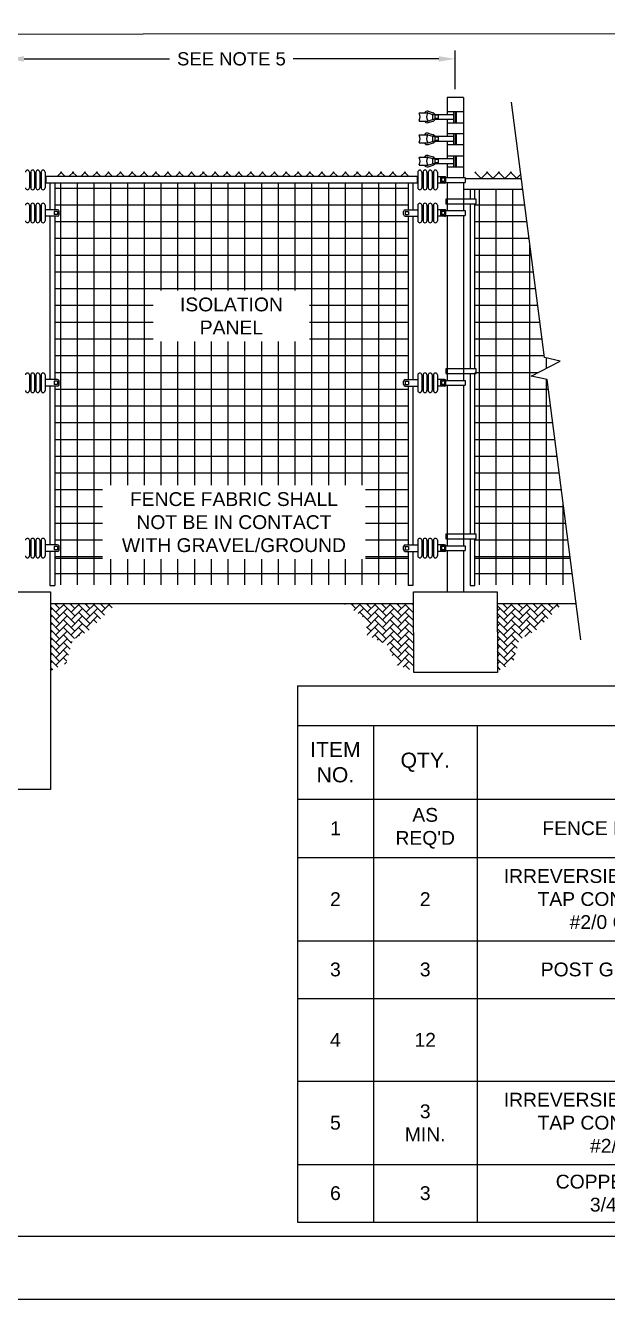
# Model space of a CAD drawing. Header units: feet. Extents: x -6 to 155, y -13 to 44.
# Drawn here: x 20.81 to 25.21, y 0 to 9.64 of the extents above; entities that cross this region are included whole.
import ezdxf

# ---------------------------------------------------------------- set-up
doc = ezdxf.new("R2010")
doc.units = ezdxf.units.FT
doc.header["$MEASUREMENT"] = 0
for name, color, linetype in [('E-DETL', 7, 'Continuous'), ('G-ANNO-DIMS', 1, 'Continuous'), ('G-ANNO-TEXT', 1, 'Continuous'), ('G-BRDR', 5, 'Continuous')]:
    doc.layers.add(name, color=color, linetype=linetype)
doc.styles.add('NEI-A', font='arial.ttf')
doc.dimstyles.new('NEI-A', dxfattribs={"dimtxt": 0.1, "dimasz": 0.125, "dimexe": 0.0625, "dimexo": 0.0625, "dimgap": 0.0625, "dimtad": 0, "dimtih": 1, "dimtoh": 1, "dimdec": 4, "dimzin": 3, "dimdsep": 46, "dimlunit": 4, "dimtxsty": 'NEI-A', "dimcen": 0, "dimadec": 0, "dimazin": 0, "dimtfac": 0.75, "dimtdec": 4, "dimtofl": 0, "dimtmove": 0, "dimatfit": 3, "dimfxl": 1, "dimfrac": 1, "dimtolj": 1, "dimtzin": 0, "dimarcsym": 0})
pattern_1 = [(0, (-3.39403, -2.7465), (0, 0.1267852), []), (90, (-3.39403, -2.7465), (-0.1267852, 8e-18), [])]
pattern_2 = [(45, (-0.81707, 10.93881), (5e-18, 0.05737644), [0.1217138, -0.04057127]), (135, (-0.788382, 10.967497), (5e-18, 0.05737644), [0.1217138, -0.04057127])]

# ---------------------------------------------------------------- blocks, each defined once
blk = doc.blocks.new('*D9')
at = {"layer": 'Defpoints', "color": 0, "transparency": 16777216}
for p in [(24.0619, 9.3878), (20.6737, 9.0964), (24.0619, 9.0964)]:
    blk.add_point(p, dxfattribs=at)
at = {"layer": 'G-ANNO-DIMS', "color": 0, "lineweight": -2, "transparency": 16777216}
for p, q in [((20.6737, 9.1589), (20.6737, 9.4503)), ((24.0619, 9.1589), (24.0619, 9.4503)), ((20.7987, 9.3878), (21.8998, 9.3878)), ((23.9369, 9.3878), (22.8358, 9.3878))]:
    blk.add_line(p, q, dxfattribs=at)
at = {"layer": 'G-ANNO-DIMS', "color": 0, "transparency": 16777216}
for points in [[(20.7987, 9.4086), (20.7987, 9.367), (20.6737, 9.3878)], [(23.9369, 9.4086), (23.9369, 9.367), (24.0619, 9.3878)]]:
    blk.add_solid(points, dxfattribs=at)
at = {"layer": 'G-ANNO-DIMS', "color": 0, "transparency": 16777216, "insert": (22.3678, 9.3878), "char_height": 0.1, "attachment_point": 5, "style": 'NEI-A'}
blk.add_mtext('\\A1;SEE NOTE 5', dxfattribs=at)
blk = doc.blocks.new('*T6')
at = {"layer": 'G-ANNO-TEXT', "color": 0, "linetype": 'ByBlock', "lineweight": -2, "transparency": 16777216}
for p, q in [((0, 0), (8.5727, 0)), ((0, 0), (0, -4.057)), ((8.5727, 0), (8.5727, -4.057)), ((0, -0.2997), (8.5727, -0.2997)), ((0.575, -0.2997), (0.575, -4.057)), ((1.3591, -0.2997), (1.3591, -4.057)), ((4.6523, -0.2997), (4.6523, -4.057)), ((4.6523, -0.5776), (8.5727, -0.5776)), ((5.9591, -0.5776), (5.9591, -4.057)), ((7.2659, -0.5776), (7.2659, -4.057)), ((0, -0.8556), (8.5727, -0.8556)), ((0, -1.2988), (8.5727, -1.2988)), ((0, -1.9278), (8.5727, -1.9278)), ((0, -2.3641), (8.5727, -2.3641)), ((0, -2.9915), (8.5727, -2.9915)), ((0, -3.6205), (8.5727, -3.6205)), ((0, -4.057), (8.5727, -4.057))]:
    blk.add_line(p, q, dxfattribs=at)
at = {"layer": 'G-ANNO-TEXT', "color": 0, "transparency": 16777216, "attachment_point": 5, "style": 'NEI-A'}
for s, insert, char_height, width in [('BILL OF MATERIALS', (4.2864, -0.1498), 0.130682, 8.447273), ('APPROVED VENDORS', (6.6125, -0.4387), 0.114373, 3.795), ('ITEM\\PNO.', (0.2875, -0.5776), 0.11437, 0.449545), ('QTY.', (0.967, -0.5776), 0.11437, 0.658636), ('DESCRIPTION', (3.0057, -0.5776), 0.114373, 3.167727), ('MFR. CAT. NO.', (5.3057, -0.7166), 0.114373, 1.241477), ('MFR. CAT. NO.', (6.6125, -0.7166), 0.114373, 1.241477), ('MFR. CAT. NO.', (7.9193, -0.7166), 0.114373, 1.241477), ("AS\\PREQ'D", (0.967, -1.0772), 0.10455, 0.71875), ("BURNDY\\P'KS26'", (5.3057, -1.0772), 0.10455, 1.241477), ("ILSCO\\P'IK-2/0'", (6.6125, -1.0772), 0.10455, 1.241477), ("BLACKBURN\\P'20H'", (7.9193, -1.0772), 0.10455, 1.241477), ('1', (0.2875, -1.0772), 0.1045, 0.509659), ('FENCE FABRIC GROUND CLAMP', (3.0057, -1.0772), 0.104545, 3.227841), ('\\A1;IRREVERSIBLE COMPRESSION GROUND\\PTAP CONNECTOR - CONNECTING\\P#2/0 CABLE TO #2/0 CABLE', (3.0057, -1.6133), 0.104545, 3.227841), ("BURNDY\\P'YGHC26C26'", (5.3057, -1.6133), 0.104545, 1.241477), ("ILSCO\\P'ELT-3'", (6.6125, -1.6133), 0.10455, 1.241477), ("BLACKBURN\\P'CTP250250'", (7.9193, -1.6133), 0.104545, 1.241477), ('2', (0.2875, -1.6133), 0.1045, 0.509659), ('2', (0.967, -1.6133), 0.1045, 0.71875), ("BURNDY\\P'GAR' SERIES", (5.3057, -2.146), 0.104545, 1.241477), ("ILSCO\\P'GUB' SERIES", (6.6125, -2.146), 0.104545, 1.241477), ("O-Z GEDNEY\\P'CG' SERIES", (7.9193, -2.146), 0.104545, 1.241477), ('3', (0.2875, -2.146), 0.1045, 0.509659), ('3', (0.967, -2.146), 0.1045, 0.71875), ('POST GROUNDING CONNECTOR', (3.0057, -2.146), 0.104545, 3.227841), ("CROSSLINK TECH. INC\\P'90-171'", (6.6125, -2.6778), 0.104545, 1.241477), ("BEL PRODUCTS INC. '5350-A6'", (5.3057, -2.6778), 0.104545, 1.241477), ("ERIFLEX\\P'559698'", (7.9193, -2.6778), 0.10455, 1.241477), ('4', (0.2875, -2.6778), 0.1045, 0.509659), ('12', (0.967, -2.6778), 0.10455, 0.71875), ('INSULATOR', (3.0057, -2.6778), 0.10455, 3.227841), ('\\A1;IRREVERSIBLE COMPRESSION GROUND\\PTAP CONNECTOR - CONNECTING\\P#2/0 TO GROUND ROD', (3.0057, -3.306), 0.104545, 3.227841), ('3\\PMIN.', (0.967, -3.306), 0.10455, 0.71875), ("BURNDY\\P'YGLR29C34'", (5.3057, -3.306), 0.104545, 1.241477), ("ILSCO\\P'GRC-75'", (6.6125, -3.306), 0.10455, 1.241477), ("BLACKBURN\\P'54875LR34'", (7.9193, -3.306), 0.104545, 1.241477), ('5', (0.2875, -3.306), 0.1045, 0.509659), ('\\A1;COPPER CLAD GROUND ROD \\P3/4" DIA. X 10\'-0" LONG', (3.0057, -3.8387), 0.104545, 3.227841), ("ERITECH\\P'613400'", (5.3057, -3.8387), 0.10455, 1.241477), ("HARGER\\P'3410'", (6.6125, -3.8387), 0.10455, 1.241477), ("BLACKBURN\\P'7510'", (7.9193, -3.8387), 0.10455, 1.241477), ('6', (0.2875, -3.8387), 0.1045, 0.509659), ('3', (0.967, -3.8387), 0.1045, 0.71875)]:
    blk.add_mtext(s, dxfattribs=dict(at, insert=insert, char_height=char_height, width=width))

msp = doc.modelspace()

# ---------------------------------------------------------------- hatches: boundary and pattern name
at = {"layer": 'E-DETL', "linetype": 'Continuous'}
h = msp.add_hatch(dxfattribs=at)
h.set_pattern_fill('ANSI37', color=9, scale=0.507141)
h.set_pattern_definition([(45, (10.724586, 41.29626), (-0.04482534, 0.04482534), []), (135, (10.724586, 41.29626), (-0.04482534, -0.04482534), [])])
h.paths.add_polyline_path([(21.03087, 8.49789), (23.70469, 8.49789), (23.70469, 8.53422), (21.03087, 8.53422)])
h = msp.add_hatch(dxfattribs=at)
h.set_pattern_fill('ANSI37', color=9, scale=0.507141)
h.set_pattern_definition([(45, (17.26487, 41.29626), (-0.04482534, 0.04482534), []), (135, (17.26487, 41.29626), (-0.04482534, -0.04482534), [])])
h.paths.add_polyline_path([(24.55514, 8.53422), (24.56163, 8.48379), (24.2111, 8.48379), (24.2111, 8.53422)])
h = msp.add_hatch(dxfattribs=at)
h.set_pattern_fill('NET', color=9, scale=1.014282)
h.set_pattern_definition(pattern_1)
edge = h.paths.add_edge_path()
edge.add_line((23.70469, 8.19699), (23.68356, 8.19699))
edge.add_arc((23.68356, 8.20931), 0.01232, 180, 270, ccw=False)
edge.add_line((23.67124, 8.20931), (23.67124, 8.23394))
edge.add_arc((23.68356, 8.23394), 0.01232, 90, 180, ccw=False)
edge.add_line((23.68356, 8.24626), (23.70469, 8.24626))
edge.add_line((23.70469, 8.24626), (23.70469, 8.44862))
edge.add_line((23.70469, 8.44862), (21.03087, 8.44862))
edge.add_line((21.03087, 8.44862), (21.03087, 8.24626))
edge.add_line((21.03087, 8.24626), (21.05201, 8.24626))
edge.add_arc((21.05201, 8.23394), 0.01232, 0, 90, ccw=False)
edge.add_line((21.06432, 8.23394), (21.06432, 8.20931))
edge.add_arc((21.05201, 8.20931), 0.01232, -90, 0, ccw=False)
edge.add_line((21.05201, 8.19699), (21.03087, 8.19699))
edge.add_line((21.03087, 8.19699), (21.03087, 5.40713))
edge.add_line((21.03087, 5.40713), (23.70469, 5.40713))
edge.add_line((23.70469, 5.40713), (23.70469, 5.66128))
edge.add_line((23.70469, 5.66128), (23.68356, 5.66128))
edge.add_arc((23.68356, 5.67359), 0.01232, 180, 270, ccw=False)
edge.add_line((23.67124, 5.67359), (23.67124, 5.69822))
edge.add_arc((23.68356, 5.69822), 0.01232, 90, 180, ccw=False)
edge.add_line((23.68356, 5.71054), (23.70469, 5.71054))
edge.add_line((23.70469, 5.71054), (23.70469, 6.91235))
edge.add_line((23.70469, 6.91235), (23.68356, 6.91235))
edge.add_arc((23.68356, 6.92467), 0.01232, 180, 270, ccw=False)
edge.add_line((23.67124, 6.92467), (23.67124, 6.9493))
edge.add_arc((23.68356, 6.9493), 0.01232, 90, 180, ccw=False)
edge.add_line((23.68356, 6.96162), (23.70469, 6.96162))
edge.add_line((23.70469, 6.96162), (23.70469, 8.19699))
h = msp.add_hatch(dxfattribs=at)
h.set_pattern_fill('NET', color=9, scale=1.014282)
h.set_pattern_definition(pattern_1)
h.paths.add_polyline_path([(24.75777, 6.96097), (24.95791, 5.40713), (24.2111, 5.40713), (24.2111, 5.7551), (24.22124, 5.7551), (24.22124, 5.79205), (24.2111, 5.79205), (24.2111, 8.28531), (24.22124, 8.28531), (24.22124, 8.32225), (24.2111, 8.32225), (24.2111, 8.39926), (24.57252, 8.39926), (24.73618, 7.12863), (24.85674, 7.10155), (24.63721, 6.98805)])
h = msp.add_hatch(dxfattribs=at)
h.set_pattern_fill('AR-HBONE', color=9, scale=0.010143)
h.set_pattern_definition([(45, (2.56387, 10.93881), (5e-18, 0.05737644), [0.1217138, -0.04057127]), (135, (2.592557, 10.967497), (5e-18, 0.05737644), [0.1217138, -0.04057127])])
h.paths.add_polyline_path([(20.99788, 5.26543), (21.49482, 5.26543), (21.2868, 5.06105), (21.16545, 4.99274), (21.11814, 4.81385), (20.99788, 4.75767)])
h = msp.add_hatch(dxfattribs=at)
h.set_pattern_fill('AR-HBONE', color=9, scale=0.010143)
h.set_pattern_definition(pattern_2)
h.paths.add_polyline_path([(23.22216, 5.26543), (23.7449, 5.26543), (23.7449, 4.75568), (23.62273, 4.80159), (23.545, 4.95422), (23.396, 5.02866), (23.38606, 5.14778)])
h = msp.add_hatch(dxfattribs=at)
h.set_pattern_fill('AR-HBONE', color=9, scale=0.010143)
h.set_pattern_definition(pattern_2)
h.paths.add_polyline_path([(24.37882, 5.26543), (24.87576, 5.26543), (24.66774, 5.06105), (24.54639, 4.99274), (24.49908, 4.81385), (24.37882, 4.75767)])

# ---------------------------------------------------------------- linework, layer by layer
msp.add_line((24.00028, 5.35642), (24.12344, 5.35642))
at = {"flags": 128}
msp.add_lwpolyline([(24.12344, 9.09643), (24.00028, 9.09643)], dxfattribs=at)
for points in [[(24.2111, 8.32776), (24.2111, 8.39926), (24.17415, 8.39926), (24.17415, 8.32776)], [(24.17415, 8.29081), (24.17415, 7.04312)], [(24.2111, 7.04312), (24.2111, 8.29081)], [(24.17415, 7.00617), (24.17415, 5.79205)], [(24.2111, 5.79205), (24.2111, 7.00617)], [(24.17415, 5.7551), (24.17415, 5.40298), (24.2111, 5.40298), (24.2111, 5.7551)]]:
    msp.add_lwpolyline(points)
at = {"layer": 'Defpoints', "color": 5}
msp.add_lwpolyline([(0, 21.43182), (32.40909, 21.43182), (32.40909, 0), (0, 0)], close=True, dxfattribs=at)
at = {"layer": 'E-DETL', "color": 7, "linetype": 'Continuous'}
for p, q in [((24.00028, 9.09643), (24.00028, 8.9658)), ((24.12344, 9.09643), (24.12344, 8.49049)), ((24.00028, 8.93148), (24.00028, 8.80023)), ((24.00028, 8.76592), (24.00028, 8.6316)), ((24.00028, 8.59728), (24.00028, 8.49049)), ((23.77859, 8.49789), (20.95697, 8.49789)), ((23.77859, 8.44862), (20.95697, 8.44862)), ((20.99392, 8.44862), (20.99392, 8.24626)), ((21.03087, 8.44862), (21.03087, 8.24626)), ((23.70469, 8.44862), (23.70469, 8.24626)), ((23.74164, 8.44862), (23.74164, 8.24626)), ((24.00028, 8.45354), (24.00028, 8.2401)), ((24.12344, 8.45354), (24.12344, 8.2401)), ((20.99392, 8.19699), (20.99392, 6.96162)), ((21.03087, 8.19699), (21.03087, 6.96162)), ((23.70469, 8.19699), (23.70469, 6.96162)), ((23.74164, 8.19699), (23.74164, 6.96162)), ((24.00028, 8.20315), (24.00028, 6.95546)), ((24.12344, 8.20315), (24.12344, 6.95546)), ((20.99392, 6.91235), (20.99392, 5.71054)), ((21.03087, 6.91273), (21.03087, 5.71016)), ((23.70469, 6.91273), (23.70469, 5.71054)), ((23.74164, 6.91235), (23.74164, 5.71054)), ((24.00028, 6.91851), (24.00028, 5.70438)), ((24.12344, 6.91851), (24.12344, 5.70438)), ((20.99392, 5.66128), (20.99392, 5.40298)), ((21.03087, 5.66165), (21.03087, 5.40298)), ((23.70469, 5.66165), (23.70469, 5.40298)), ((23.74164, 5.66128), (23.74164, 5.40298)), ((24.00028, 5.66743), (24.00028, 5.35642)), ((24.12344, 5.66743), (24.12344, 5.35642)), ((20.99392, 5.40298), (21.03087, 5.40298)), ((23.74164, 5.40298), (23.70469, 5.40298))]:
    msp.add_line(p, q, dxfattribs=at)
at = {"layer": 'E-DETL', "color": 4, "linetype": 'Continuous'}
for p, q in [((23.78985, 8.97943), (23.78985, 8.97327)), ((23.78985, 8.97943), (23.85143, 8.97943)), ((23.85143, 8.97943), (23.85143, 8.97327)), ((23.85306, 8.97948), (23.89029, 8.96825)), ((23.85662, 8.99128), (23.89384, 8.98004)), ((24.00068, 8.98901), (24.12344, 8.98901)), ((24.04965, 8.98901), (24.04965, 8.90485)), ((24.05988, 8.98901), (24.05988, 8.90514)), ((24.06843, 8.98901), (24.06843, 8.90485)), ((23.78985, 8.92401), (23.78985, 8.91785)), ((23.78985, 8.91785), (23.85143, 8.91785)), ((23.85143, 8.92401), (23.85143, 8.91785)), ((23.85306, 8.9178), (23.89029, 8.92903)), ((23.85662, 8.906), (23.89384, 8.91724)), ((23.89003, 8.9658), (23.89003, 8.93148)), ((24.04965, 8.9658), (23.89003, 8.9658)), ((23.89003, 8.93148), (24.04965, 8.93148)), ((23.90719, 8.96096), (23.90719, 8.93632)), ((23.93183, 8.96096), (23.90719, 8.96096)), ((23.93183, 8.93632), (23.90719, 8.93632)), ((23.93183, 8.96096), (23.93183, 8.93632)), ((24.00068, 8.90485), (24.12344, 8.90485)), ((23.78985, 8.81387), (23.78985, 8.80771)), ((23.78985, 8.81387), (23.85143, 8.81387)), ((23.85143, 8.81387), (23.85143, 8.80771)), ((23.85306, 8.81392), (23.89029, 8.80269)), ((23.85662, 8.82571), (23.89384, 8.81448)), ((23.89003, 8.80023), (23.89003, 8.76592)), ((24.04965, 8.80023), (23.89003, 8.80023)), ((23.90719, 8.79539), (23.90719, 8.77076)), ((23.93183, 8.79539), (23.90719, 8.79539)), ((23.93183, 8.79539), (23.93183, 8.77076)), ((24.00068, 8.82345), (24.12344, 8.82345)), ((24.04965, 8.82345), (24.04965, 8.73928)), ((24.05988, 8.82345), (24.05988, 8.73958)), ((24.06843, 8.82345), (24.06843, 8.73928)), ((23.78985, 8.75844), (23.78985, 8.75229)), ((23.78985, 8.75229), (23.85143, 8.75229)), ((23.85143, 8.75844), (23.85143, 8.75229)), ((23.85306, 8.75223), (23.89029, 8.76346)), ((23.85662, 8.74044), (23.89384, 8.75167)), ((23.89003, 8.76592), (24.04965, 8.76592)), ((23.93183, 8.77076), (23.90719, 8.77076)), ((24.00068, 8.73928), (24.12344, 8.73928)), ((23.78985, 8.64523), (23.78985, 8.63907)), ((23.78985, 8.64523), (23.85143, 8.64523)), ((23.78985, 8.58981), (23.78985, 8.58365)), ((23.78985, 8.58365), (23.85143, 8.58365)), ((23.85143, 8.64523), (23.85143, 8.63907)), ((23.85143, 8.58981), (23.85143, 8.58365)), ((23.85306, 8.64528), (23.89029, 8.63405)), ((23.85306, 8.5836), (23.89029, 8.59483)), ((23.85662, 8.65707), (23.89384, 8.64584)), ((23.85662, 8.5718), (23.89384, 8.58304)), ((23.89003, 8.6316), (23.89003, 8.59728)), ((24.04965, 8.6316), (23.89003, 8.6316)), ((23.89003, 8.59728), (24.04965, 8.59728)), ((23.90719, 8.62676), (23.90719, 8.60212)), ((23.93183, 8.62676), (23.90719, 8.62676)), ((23.93183, 8.60212), (23.90719, 8.60212)), ((23.93183, 8.62676), (23.93183, 8.60212)), ((24.00068, 8.65481), (24.12344, 8.65481)), ((24.04965, 8.65481), (24.04965, 8.57065)), ((24.05988, 8.65481), (24.05988, 8.57094)), ((24.06843, 8.65481), (24.06843, 8.57065)), ((20.83874, 8.53113), (20.83874, 8.41289)), ((20.84859, 8.53113), (20.84859, 8.41289)), ((20.87815, 8.53113), (20.87815, 8.41289)), ((20.888, 8.53113), (20.888, 8.41289)), ((20.91756, 8.53113), (20.91756, 8.41289)), ((20.92741, 8.53113), (20.92741, 8.41289)), ((20.95697, 8.53113), (20.95697, 8.41289)), ((20.96395, 8.49789), (20.96395, 8.44862)), ((23.77315, 8.49789), (23.77315, 8.44862)), ((23.77315, 8.49664), (23.77859, 8.49664)), ((23.77859, 8.53113), (23.77859, 8.41289)), ((23.80815, 8.53113), (23.80815, 8.41289)), ((23.818, 8.53113), (23.818, 8.41289)), ((23.84756, 8.53113), (23.84756, 8.41289)), ((23.85741, 8.53113), (23.85741, 8.41289)), ((23.88697, 8.53113), (23.88697, 8.41289)), ((23.89682, 8.53113), (23.89682, 8.41289)), ((23.92638, 8.53113), (23.92638, 8.41289)), ((23.9814, 8.49664), (23.92638, 8.49664)), ((23.95061, 8.49049), (23.95061, 8.45354)), ((23.95061, 8.49049), (24.13576, 8.49049)), ((23.95677, 8.48433), (23.95677, 8.4597)), ((23.9814, 8.48433), (23.95677, 8.48433)), ((23.9814, 8.48433), (23.9814, 8.4597)), ((23.98756, 8.49049), (23.98756, 8.45354)), ((23.98796, 8.49049), (23.98796, 8.45354)), ((24.00068, 8.57065), (24.12344, 8.57065)), ((24.13576, 8.49049), (24.13576, 8.45354)), ((24.13616, 8.49049), (24.13616, 8.45354)), ((20.96395, 8.45006), (20.95697, 8.45006)), ((23.77315, 8.44967), (23.77859, 8.44967)), ((23.9814, 8.44738), (23.92638, 8.44738)), ((23.95061, 8.45354), (24.13576, 8.45354)), ((23.9814, 8.4597), (23.95677, 8.4597)), ((20.83874, 8.28074), (20.83874, 8.16251)), ((20.84859, 8.28074), (20.84859, 8.16251)), ((20.87815, 8.28074), (20.87815, 8.16251)), ((20.888, 8.28074), (20.888, 8.16251)), ((20.91756, 8.28074), (20.91756, 8.16251)), ((20.92741, 8.28074), (20.92741, 8.16251)), ((20.95697, 8.28074), (20.95697, 8.16251)), ((21.05201, 8.24626), (20.95697, 8.24626)), ((21.05201, 8.19699), (20.95697, 8.19699)), ((21.05201, 8.23394), (21.02737, 8.23394)), ((21.02737, 8.23394), (21.02737, 8.20931)), ((21.05201, 8.20931), (21.02737, 8.20931)), ((21.05201, 8.23394), (21.05201, 8.20931)), ((21.06432, 8.20931), (21.06432, 8.23394)), ((23.67124, 8.20931), (23.67124, 8.23394)), ((23.68356, 8.24626), (23.77859, 8.24626)), ((23.68356, 8.23394), (23.70819, 8.23394)), ((23.68356, 8.23394), (23.68356, 8.20931)), ((23.68356, 8.20931), (23.70819, 8.20931)), ((23.68356, 8.19699), (23.77859, 8.19699)), ((23.70819, 8.23394), (23.70819, 8.20931)), ((23.77859, 8.28074), (23.77859, 8.16251)), ((23.80815, 8.28074), (23.80815, 8.16251)), ((23.818, 8.28074), (23.818, 8.16251)), ((23.84756, 8.28074), (23.84756, 8.16251)), ((23.85741, 8.28074), (23.85741, 8.16251)), ((23.88697, 8.28074), (23.88697, 8.16251)), ((23.89682, 8.28074), (23.89682, 8.16251)), ((23.92638, 8.28074), (23.92638, 8.16251)), ((23.9814, 8.24626), (23.92638, 8.24626)), ((23.9814, 8.19699), (23.92638, 8.19699)), ((23.95061, 8.2401), (23.95061, 8.20315)), ((23.95061, 8.2401), (24.13576, 8.2401)), ((23.95061, 8.20315), (24.13576, 8.20315)), ((23.95677, 8.23394), (23.95677, 8.20931)), ((23.9814, 8.23394), (23.95677, 8.23394)), ((23.9814, 8.20931), (23.95677, 8.20931)), ((23.9814, 8.23394), (23.9814, 8.20931)), ((23.98756, 8.2401), (23.98756, 8.20315)), ((24.13576, 8.2401), (24.13576, 8.20315)), ((20.83874, 6.9961), (20.83874, 6.87787)), ((20.84859, 6.9961), (20.84859, 6.87787)), ((20.87815, 6.9961), (20.87815, 6.87787)), ((20.888, 6.9961), (20.888, 6.87787)), ((20.91756, 6.9961), (20.91756, 6.87787)), ((20.92741, 6.9961), (20.92741, 6.87787)), ((20.95697, 6.9961), (20.95697, 6.87787)), ((21.05201, 6.96162), (20.95697, 6.96162)), ((21.05201, 6.9493), (21.02737, 6.9493)), ((21.02737, 6.9493), (21.02737, 6.92467)), ((21.05201, 6.9493), (21.05201, 6.92467)), ((21.06432, 6.92467), (21.06432, 6.9493)), ((23.67124, 6.92467), (23.67124, 6.9493)), ((23.68356, 6.96162), (23.77859, 6.96162)), ((23.68356, 6.9493), (23.70819, 6.9493)), ((23.68356, 6.9493), (23.68356, 6.92467)), ((23.70819, 6.9493), (23.70819, 6.92467)), ((23.77859, 6.9961), (23.77859, 6.87787)), ((23.80815, 6.9961), (23.80815, 6.87787)), ((23.818, 6.9961), (23.818, 6.87787)), ((23.84756, 6.9961), (23.84756, 6.87787)), ((23.85741, 6.9961), (23.85741, 6.87787)), ((23.88697, 6.9961), (23.88697, 6.87787)), ((23.89682, 6.9961), (23.89682, 6.87787)), ((23.92638, 6.9961), (23.92638, 6.87787)), ((23.9814, 6.96162), (23.92638, 6.96162)), ((23.95061, 6.95546), (23.95061, 6.91851)), ((23.95061, 6.95546), (24.13576, 6.95546)), ((23.95677, 6.9493), (23.95677, 6.92467)), ((23.9814, 6.9493), (23.95677, 6.9493)), ((23.9814, 6.9493), (23.9814, 6.92467)), ((23.98756, 6.95546), (23.98756, 6.91851)), ((24.13576, 6.95546), (24.13576, 6.91851)), ((21.05201, 6.91235), (20.95697, 6.91235)), ((21.05201, 6.92467), (21.02737, 6.92467)), ((23.68356, 6.92467), (23.70819, 6.92467)), ((23.68356, 6.91235), (23.77859, 6.91235)), ((23.9814, 6.91235), (23.92638, 6.91235)), ((23.95061, 6.91851), (24.13576, 6.91851)), ((23.9814, 6.92467), (23.95677, 6.92467)), ((20.83874, 5.74503), (20.83874, 5.62679)), ((20.84859, 5.74503), (20.84859, 5.62679)), ((20.87815, 5.74503), (20.87815, 5.62679)), ((20.888, 5.74503), (20.888, 5.62679)), ((20.91756, 5.74503), (20.91756, 5.62679)), ((20.92741, 5.74503), (20.92741, 5.62679)), ((20.95697, 5.74503), (20.95697, 5.62679)), ((21.05201, 5.71054), (20.95697, 5.71054)), ((21.05201, 5.69822), (21.02737, 5.69822)), ((21.02737, 5.69822), (21.02737, 5.67359)), ((21.05201, 5.69822), (21.05201, 5.67359)), ((21.06432, 5.67359), (21.06432, 5.69822)), ((23.67124, 5.67359), (23.67124, 5.69822)), ((23.68356, 5.71054), (23.77859, 5.71054)), ((23.68356, 5.69822), (23.70819, 5.69822)), ((23.68356, 5.69822), (23.68356, 5.67359)), ((23.70819, 5.69822), (23.70819, 5.67359)), ((23.77859, 5.74503), (23.77859, 5.62679)), ((23.80815, 5.74503), (23.80815, 5.62679)), ((23.818, 5.74503), (23.818, 5.62679)), ((23.84756, 5.74503), (23.84756, 5.62679)), ((23.85741, 5.74503), (23.85741, 5.62679)), ((23.88697, 5.74503), (23.88697, 5.62679)), ((23.89682, 5.74503), (23.89682, 5.62679)), ((23.92638, 5.74503), (23.92638, 5.62679)), ((23.9814, 5.71054), (23.92638, 5.71054)), ((23.95061, 5.70438), (24.13576, 5.70438)), ((23.95061, 5.70438), (23.95061, 5.66743)), ((23.9814, 5.69822), (23.95677, 5.69822)), ((23.95677, 5.69822), (23.95677, 5.67359)), ((23.9814, 5.69822), (23.9814, 5.67359)), ((23.98756, 5.70438), (23.98756, 5.66743)), ((24.13576, 5.70438), (24.13576, 5.66743)), ((21.05201, 5.66128), (20.95697, 5.66128)), ((21.05201, 5.67359), (21.02737, 5.67359)), ((23.68356, 5.67359), (23.70819, 5.67359)), ((23.68356, 5.66128), (23.77859, 5.66128)), ((23.9814, 5.66128), (23.92638, 5.66128)), ((23.95061, 5.66743), (24.13576, 5.66743)), ((23.9814, 5.67359), (23.95677, 5.67359)), ((24.00028, 5.66743), (24.00028, 5.64838)), ((24.12344, 5.66743), (24.12344, 5.64838))]:
    msp.add_line(p, q, dxfattribs=at)
at = {"layer": 'E-DETL', "color": 6, "linetype": 'Continuous'}
msp.add_lwpolyline([(25.01138, 4.99196), (24.75777, 6.96097), (24.63721, 6.98805), (24.85674, 7.10155), (24.73618, 7.12863), (24.48746, 9.05969)], dxfattribs=at)
at = {"layer": 'E-DETL', "color": 7, "linetype": 'Continuous'}
for points in [[(24.57252, 8.39926), (24.12344, 8.39926)], [(24.13616, 8.48379), (24.56163, 8.48379)], [(23.70469, 5.60816), (21.03087, 5.60816)], [(24.93201, 5.60816), (24.2111, 5.60816)]]:
    msp.add_lwpolyline(points, dxfattribs=at)
at = {"layer": 'E-DETL', "color": 4, "linetype": 'Continuous'}
for points in [[(23.99014, 8.29081), (24.22124, 8.29081), (24.22124, 8.32776), (23.99014, 8.32776)], [(23.99014, 7.00617), (24.22124, 7.00617), (24.22124, 7.04312), (23.99014, 7.04312)], [(23.99014, 5.7551), (24.22124, 5.7551), (24.22124, 5.79205), (23.99014, 5.79205)]]:
    msp.add_lwpolyline(points, close=True, dxfattribs=at)
at = {"layer": 'E-DETL', "color": 7, "linetype": 'Continuous'}
for points in [[(20.99788, 3.85914), (20.36396, 3.85914), (20.36396, 5.35642), (20.99788, 5.35642)], [(24.38116, 4.74548), (23.74723, 4.74548), (23.7449, 5.35642), (24.37882, 5.35642)]]:
    msp.add_lwpolyline(points, close=True, dxfattribs=at)
at = {"layer": 'E-DETL', "color": 4, "linetype": 'Continuous'}
for points in [[(23.7449, 5.26543), (20.99788, 5.26543)], [(24.97616, 5.26543), (24.37882, 5.26543)]]:
    msp.add_lwpolyline(points, dxfattribs=at)
for centre, radius, start, end in [((23.74439, 8.94864), 0.05171, 331.552993, 28.447007), ((23.8495, 8.96769), 0.02463, 73.212138, 151.543049), ((23.8969, 8.94864), 0.05171, 151.552993, 208.447007), ((23.8495, 8.96769), 0.01232, 73.212138, 107.636724), ((23.88673, 8.95646), 0.01232, 49.300387, 73.212138), ((23.88673, 8.95646), 0.02463, 22.276049, 73.212138), ((23.8495, 8.92959), 0.02463, 208.456951, 286.787862), ((23.8495, 8.92959), 0.01232, 252.363276, 286.787862), ((23.88673, 8.94082), 0.01232, 286.787862, 310.699613), ((23.88673, 8.94082), 0.02463, 286.787862, 337.723951), ((23.74439, 8.78308), 0.05171, 331.552993, 28.447007), ((23.8495, 8.80213), 0.02463, 73.212138, 151.543049), ((23.8969, 8.78308), 0.05171, 151.552993, 208.447007), ((23.8495, 8.80213), 0.01232, 73.212138, 107.636724), ((23.88673, 8.7909), 0.01232, 49.300387, 73.212138), ((23.88673, 8.7909), 0.02463, 22.276049, 73.212138), ((23.8495, 8.76402), 0.02463, 208.456951, 286.787862), ((23.8495, 8.76402), 0.01232, 252.363276, 286.787862), ((23.88673, 8.77525), 0.01232, 286.787862, 310.699613), ((23.88673, 8.77525), 0.02463, 286.787862, 337.723951), ((23.74439, 8.61444), 0.05171, 331.552993, 28.447007), ((23.8495, 8.63349), 0.02463, 73.212138, 151.543049), ((23.8495, 8.59539), 0.02463, 208.456951, 286.787862), ((23.8969, 8.61444), 0.05171, 151.552993, 208.447007), ((23.8495, 8.63349), 0.01232, 73.212138, 107.636724), ((23.8495, 8.59539), 0.01232, 252.363276, 286.787862), ((23.88673, 8.62226), 0.01232, 49.300387, 73.212138), ((23.88673, 8.60662), 0.01232, 286.787862, 310.699613), ((23.88673, 8.62226), 0.02463, 22.276049, 73.212138), ((23.88673, 8.60662), 0.02463, 286.787862, 337.723951), ((20.82396, 8.53113), 0.01478, 0, 180), ((20.84366, 8.53113), 0.00493, 180, 0), ((20.86337, 8.53113), 0.01478, 0, 180), ((20.88308, 8.53113), 0.00493, 180, 0), ((20.90278, 8.53113), 0.01478, 0, 180), ((20.92249, 8.53113), 0.00493, 180, 0), ((20.94219, 8.53113), 0.01478, 0, 180), ((23.79337, 8.53113), 0.01478, 0, 180), ((23.81307, 8.53113), 0.00493, 180, 0), ((23.83278, 8.53113), 0.01478, 0, 180), ((23.85249, 8.53113), 0.00493, 180, 0), ((23.87219, 8.53113), 0.01478, 0, 180), ((23.8919, 8.53113), 0.00493, 180, 0), ((23.9116, 8.53113), 0.01478, 0, 180), ((23.9814, 8.48433), 0.01232, 30, 90), ((20.82396, 8.41289), 0.01478, 180, 0), ((20.84366, 8.41289), 0.00493, 0, 180), ((20.86337, 8.41289), 0.01478, 180, 0), ((20.88308, 8.41289), 0.00493, 0, 180), ((20.90278, 8.41289), 0.01478, 180, 0), ((20.92249, 8.41289), 0.00493, 0, 180), ((20.94219, 8.41289), 0.01478, 180, 0), ((23.79337, 8.41289), 0.01478, 180, 0), ((23.81307, 8.41289), 0.00493, 0, 180), ((23.83278, 8.41289), 0.01478, 180, 0), ((23.85249, 8.41289), 0.00493, 0, 180), ((23.87219, 8.41289), 0.01478, 180, 0), ((23.8919, 8.41289), 0.00493, 0, 180), ((23.9116, 8.41289), 0.01478, 180, 0), ((23.9814, 8.4597), 0.01232, 270, 330), ((20.82396, 8.28074), 0.01478, 0, 180), ((20.86337, 8.28074), 0.01478, 0, 180), ((20.90278, 8.28074), 0.01478, 0, 180), ((20.94219, 8.28074), 0.01478, 0, 180), ((23.79337, 8.28074), 0.01478, 0, 180), ((23.83278, 8.28074), 0.01478, 0, 180), ((23.87219, 8.28074), 0.01478, 0, 180), ((23.9116, 8.28074), 0.01478, 0, 180), ((20.84366, 8.28074), 0.00493, 180, 0), ((20.88308, 8.28074), 0.00493, 180, 0), ((20.92249, 8.28074), 0.00493, 180, 0), ((21.05201, 8.23394), 0.01232, 0, 90), ((21.05201, 8.20931), 0.01232, 270, 0), ((23.68356, 8.23394), 0.01232, 90, 180), ((23.68356, 8.20931), 0.01232, 180, 270), ((23.81307, 8.28074), 0.00493, 180, 0), ((23.85249, 8.28074), 0.00493, 180, 0), ((23.8919, 8.28074), 0.00493, 180, 0), ((23.9814, 8.23394), 0.01232, 30, 90), ((23.9814, 8.20931), 0.01232, 270, 330), ((20.82396, 8.16251), 0.01478, 180, 0), ((20.84366, 8.16251), 0.00493, 0, 180), ((20.86337, 8.16251), 0.01478, 180, 0), ((20.88308, 8.16251), 0.00493, 0, 180), ((20.90278, 8.16251), 0.01478, 180, 0), ((20.92249, 8.16251), 0.00493, 0, 180), ((20.94219, 8.16251), 0.01478, 180, 0), ((23.79337, 8.16251), 0.01478, 180, 0), ((23.81307, 8.16251), 0.00493, 0, 180), ((23.83278, 8.16251), 0.01478, 180, 0), ((23.85249, 8.16251), 0.00493, 0, 180), ((23.87219, 8.16251), 0.01478, 180, 0), ((23.8919, 8.16251), 0.00493, 0, 180), ((23.9116, 8.16251), 0.01478, 180, 0), ((20.82396, 6.9961), 0.01478, 0, 180), ((20.84366, 6.9961), 0.00493, 180, 0), ((20.86337, 6.9961), 0.01478, 0, 180), ((20.88308, 6.9961), 0.00493, 180, 0), ((20.90278, 6.9961), 0.01478, 0, 180), ((20.92249, 6.9961), 0.00493, 180, 0), ((20.94219, 6.9961), 0.01478, 0, 180), ((21.05201, 6.9493), 0.01232, 0, 90), ((23.68356, 6.9493), 0.01232, 90, 180), ((23.79337, 6.9961), 0.01478, 0, 180), ((23.81307, 6.9961), 0.00493, 180, 0), ((23.83278, 6.9961), 0.01478, 0, 180), ((23.85249, 6.9961), 0.00493, 180, 0), ((23.87219, 6.9961), 0.01478, 0, 180), ((23.8919, 6.9961), 0.00493, 180, 0), ((23.9116, 6.9961), 0.01478, 0, 180), ((23.9814, 6.9493), 0.01232, 30, 90), ((20.82396, 6.87787), 0.01478, 180, 0), ((20.84366, 6.87787), 0.00493, 0, 180), ((20.86337, 6.87787), 0.01478, 180, 0), ((20.88308, 6.87787), 0.00493, 0, 180), ((20.90278, 6.87787), 0.01478, 180, 0), ((20.92249, 6.87787), 0.00493, 0, 180), ((20.94219, 6.87787), 0.01478, 180, 0), ((21.05201, 6.92467), 0.01232, 270, 0), ((23.68356, 6.92467), 0.01232, 180, 270), ((23.79337, 6.87787), 0.01478, 180, 0), ((23.81307, 6.87787), 0.00493, 0, 180), ((23.83278, 6.87787), 0.01478, 180, 0), ((23.85249, 6.87787), 0.00493, 0, 180), ((23.87219, 6.87787), 0.01478, 180, 0), ((23.8919, 6.87787), 0.00493, 0, 180), ((23.9116, 6.87787), 0.01478, 180, 0), ((23.9814, 6.92467), 0.01232, 270, 330), ((20.82396, 5.74503), 0.01478, 0, 180), ((20.84366, 5.74503), 0.00493, 180, 0), ((20.86337, 5.74503), 0.01478, 0, 180), ((20.88308, 5.74503), 0.00493, 180, 0), ((20.90278, 5.74503), 0.01478, 0, 180), ((20.92249, 5.74503), 0.00493, 180, 0), ((20.94219, 5.74503), 0.01478, 0, 180), ((21.05201, 5.69822), 0.01232, 0, 90), ((23.68356, 5.69822), 0.01232, 90, 180), ((23.79337, 5.74503), 0.01478, 0, 180), ((23.81307, 5.74503), 0.00493, 180, 0), ((23.83278, 5.74503), 0.01478, 0, 180), ((23.85249, 5.74503), 0.00493, 180, 0), ((23.87219, 5.74503), 0.01478, 0, 180), ((23.8919, 5.74503), 0.00493, 180, 0), ((23.9116, 5.74503), 0.01478, 0, 180), ((23.9814, 5.69822), 0.01232, 30, 90), ((20.82396, 5.62679), 0.01478, 180, 0), ((20.84366, 5.62679), 0.00493, 0, 180), ((20.86337, 5.62679), 0.01478, 180, 0), ((20.88308, 5.62679), 0.00493, 0, 180), ((20.90278, 5.62679), 0.01478, 180, 0), ((20.92249, 5.62679), 0.00493, 0, 180), ((20.94219, 5.62679), 0.01478, 180, 0), ((21.05201, 5.67359), 0.01232, 270, 0), ((23.68356, 5.67359), 0.01232, 180, 270), ((23.79337, 5.62679), 0.01478, 180, 0), ((23.81307, 5.62679), 0.00493, 0, 180), ((23.83278, 5.62679), 0.01478, 180, 0), ((23.85249, 5.62679), 0.00493, 0, 180), ((23.87219, 5.62679), 0.01478, 180, 0), ((23.8919, 5.62679), 0.00493, 0, 180), ((23.9116, 5.62679), 0.01478, 180, 0), ((23.9814, 5.67359), 0.01232, 270, 330)]:
    msp.add_arc(centre, radius, start, end, dxfattribs=at)
at = {"layer": 'G-BRDR', "flags": 128}
msp.add_lwpolyline([(0, 9.57322), (32.55096, 9.58116)], dxfattribs=at)

# ---------------------------------------------------------------- block references
msp.add_blockref('*T6', (22.86735, 4.64301))

# ---------------------------------------------------------------- dimensions: what is measured, and where the dimension line sits
at = {"layer": 'G-ANNO-DIMS'}
dim = msp.add_linear_dim(base=(24.06186, 9.38781), p1=(20.6737, 9.09643), p2=(24.06186, 9.09643), text='SEE NOTE 5', dimstyle='NEI-A', dxfattribs=at)
dim.commit()
dim.dimension.update_dxf_attribs({"geometry": '*D9', "text_midpoint": (22.36778, 9.38781)})

# ---------------------------------------------------------------- next in the draw order: texts
at = {"layer": 'G-ANNO-TEXT', "char_height": 0.1045455, "attachment_point": 5, "style": 'NEI-A', "bg_fill": 3, "box_fill_scale": 1.5, "bg_fill_color": 256, "bg_fill_transparency": 0}
for s, width, insert in [('\\pxqc;ISOLATION PANEL', 1.0752337, (22.36778, 7.44285)), ('\\pxqc;FENCE FABRIC SHALL NOT BE IN CONTACT WITH GRAVEL/GROUND', 1.8828473, (22.38695, 5.88184))]:
    msp.add_mtext_dynamic_manual_height_columns(s, width=width, gutter_width=0.51456, heights=[0], dxfattribs=dict(at, insert=insert))

# ---------------------------------------------------------------- next in the draw order: linework, layer by layer
msp.add_lwpolyline([(0.73239, 20.9765), (31.73239, 20.9765), (31.73239, 0.4765), (0.73239, 0.4765)], close=True)

doc.saveas('drawing.dxf')
